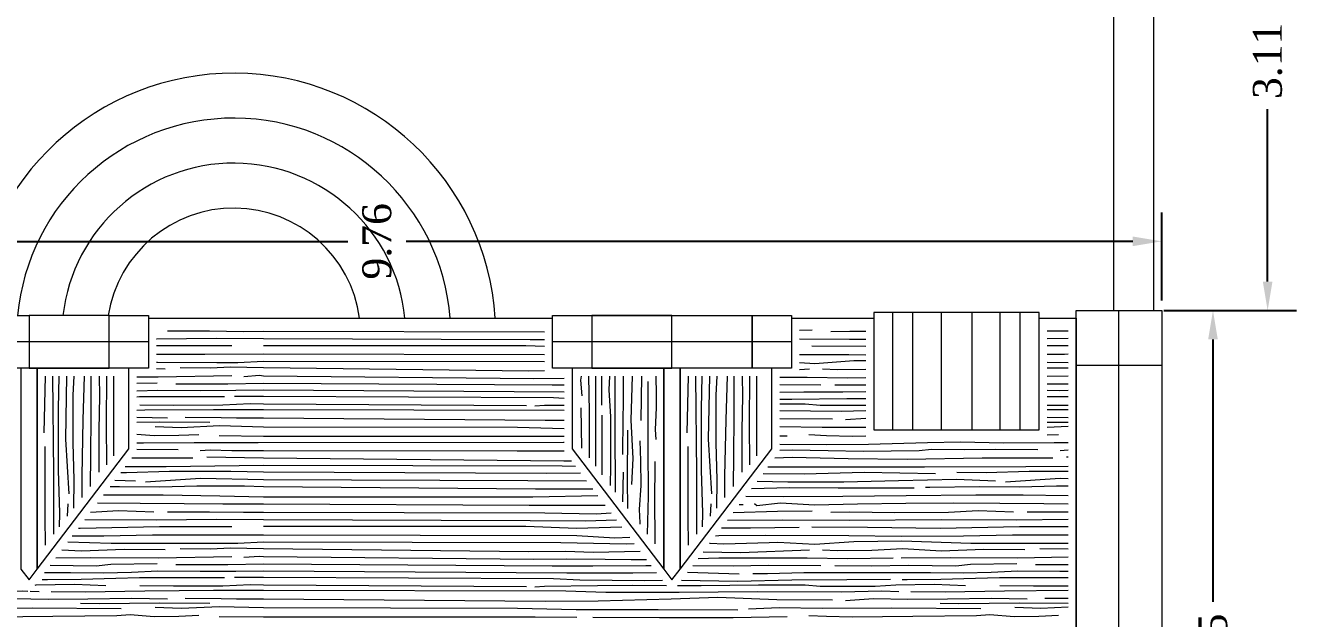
# Model space of a CAD drawing. Header units: millimetres. Extents: x -17502 to -16646, y 1856 to 2034.
# Drawn here: x -17241.35 to -17233.45, y 1870.95 to 1874.65 of the extents above; entities that cross this region are included whole.
import ezdxf

# ---------------------------------------------------------------- set-up
doc = ezdxf.new("R2010")
doc.units = ezdxf.units.MM
doc.layers.get('0').update_dxf_attribs({"lineweight": 9})
doc.layers.get('Defpoints').update_dxf_attribs({"lineweight": 9})
doc.layers.add('blocs', color=7, linetype='Continuous')
doc.styles.get("Standard").update_dxf_attribs({"font": 'times.ttf'})
doc.dimstyles.get("Standard").update_dxf_attribs({"dimtxt": 0.18, "dimasz": 0.18, "dimexe": 0.18, "dimexo": 0.0625, "dimgap": 0.09, "dimtad": 0, "dimtih": 1, "dimtoh": 1, "dimzin": 0, "dimdsep": 46, "dimtxsty": 'Standard', "dimcen": 0.09, "dimadec": 0, "dimazin": 0, "dimtfac": 1, "dimtofl": 0, "dimtmove": 0, "dimatfit": 3, "dimfxl": 1, "dimtolj": 1, "dimtzin": 0, "dimarcsym": 0})

# ---------------------------------------------------------------- blocks, each defined once
blk = doc.blocks.new('*D452')
at = {"color": 0, "lineweight": -2, "transparency": 16777216}
for p, q in [((-17244.0491, 1872.8863), (-17244.0491, 1873.4823)), ((-17234.285, 1872.9347), (-17234.285, 1873.4823)), ((-17243.8691, 1873.3023), (-17239.3489, 1873.3023)), ((-17234.465, 1873.3023), (-17238.9853, 1873.3023))]:
    blk.add_line(p, q, dxfattribs=at)
at = {"color": 0, "lineweight": 9, "transparency": 16777216}
for points in [[(-17243.8691, 1873.2723), (-17243.8691, 1873.3323), (-17244.0491, 1873.3023)], [(-17234.465, 1873.2723), (-17234.465, 1873.3323), (-17234.285, 1873.3023)]]:
    blk.add_solid(points, dxfattribs=at)
at = {"layer": 'Defpoints', "color": 0, "lineweight": 9, "transparency": 16777216}
for p in [(-17234.285, 1873.3023), (-17244.0491, 1872.8238), (-17234.285, 1872.8722)]:
    blk.add_point(p, dxfattribs=at)
at = {"color": 0, "lineweight": 9, "transparency": 16777216, "insert": (-17239.1671, 1873.3023), "char_height": 0.18, "attachment_point": 5, "rotation": 90}
blk.add_mtext('\\A1;9.76', dxfattribs=at)
blk = doc.blocks.new('*D453')
at = {"color": 0, "lineweight": -2, "transparency": 16777216}
for p, q in [((-17234.2225, 1872.8722), (-17233.786, 1872.8722)), ((-17233.966, 1872.6922), (-17233.966, 1871.0595)), ((-17233.966, 1868.8034), (-17233.966, 1870.4361)), ((-17234.2225, 1868.6234), (-17233.786, 1868.6234))]:
    blk.add_line(p, q, dxfattribs=at)
at = {"color": 0, "lineweight": 9, "transparency": 16777216}
for points in [[(-17233.996, 1872.6922), (-17233.936, 1872.6922), (-17233.966, 1872.8722)], [(-17233.996, 1868.8034), (-17233.936, 1868.8034), (-17233.966, 1868.6234)]]:
    blk.add_solid(points, dxfattribs=at)
at = {"layer": 'Defpoints', "color": 0, "lineweight": 9, "transparency": 16777216}
for p in [(-17234.285, 1872.8722), (-17234.285, 1868.6234), (-17233.966, 1868.6234)]:
    blk.add_point(p, dxfattribs=at)
at = {"color": 0, "lineweight": 9, "transparency": 16777216, "insert": (-17233.966, 1870.7478), "char_height": 0.18, "attachment_point": 5, "rotation": 90}
blk.add_mtext('\\A1;4.25', dxfattribs=at)
blk = doc.blocks.new('*D459')
at = {"color": 0, "lineweight": -2, "transparency": 16777216}
for p, q in [((-17234.2725, 1875.9791), (-17233.4459, 1875.9791)), ((-17233.6259, 1875.7991), (-17233.6259, 1874.7266)), ((-17233.6259, 1873.0522), (-17233.6259, 1874.1247)), ((-17234.2725, 1872.8722), (-17233.4459, 1872.8722))]:
    blk.add_line(p, q, dxfattribs=at)
at = {"color": 0, "lineweight": 9, "transparency": 16777216}
for points in [[(-17233.6559, 1875.7991), (-17233.5959, 1875.7991), (-17233.6259, 1875.9791)], [(-17233.6559, 1873.0522), (-17233.5959, 1873.0522), (-17233.6259, 1872.8722)]]:
    blk.add_solid(points, dxfattribs=at)
at = {"layer": 'Defpoints', "color": 0, "lineweight": 9, "transparency": 16777216}
for p in [(-17234.335, 1875.9791), (-17234.335, 1872.8722), (-17233.6259, 1872.8722)]:
    blk.add_point(p, dxfattribs=at)
at = {"color": 0, "lineweight": 9, "transparency": 16777216, "insert": (-17233.6259, 1874.4256), "char_height": 0.18, "attachment_point": 5, "rotation": 90}
blk.add_mtext('\\A1;3.11', dxfattribs=at)

msp = doc.modelspace()

# ---------------------------------------------------------------- linework, layer by layer
at = {"lineweight": 9}
for p, q in [((-17234.335, 1872.8722), (-17234.335, 1875.9791)), ((-17234.585, 1875.7291), (-17234.585, 1872.8722))]:
    msp.add_line(p, q, dxfattribs=at)
for points in [[(-17235.0473, 1872.8238), (-17234.8167, 1872.8238), (-17234.8167, 1870.8228), (-17241.7543, 1870.8228), (-17242.3019, 1870.3943), (-17244.1116, 1871.7212), (-17244.0561, 1871.8437), (-17243.9982, 1872.0277), (-17243.9689, 1872.1987), (-17243.9612, 1872.3354), (-17243.9655, 1872.4503), (-17243.9881, 1872.612), (-17244.0268, 1872.7598), (-17244.0491, 1872.8238), (-17243.6056, 1872.8238)], [(-17240.5887, 1872.8238), (-17238.0759, 1872.8238)], [(-17236.5883, 1872.8238), (-17236.076, 1872.8238)], [(-17235.9574, 1872.1291), (-17235.9574, 1872.8591)], [(-17235.8339, 1872.1291), (-17235.8339, 1872.8591)], [(-17235.6544, 1872.1291), (-17235.6544, 1872.8591)], [(-17235.4644, 1872.1291), (-17235.4644, 1872.8591)], [(-17235.2894, 1872.1291), (-17235.2894, 1872.8591)], [(-17235.1659, 1872.1291), (-17235.1659, 1872.8591)], [(-17234.5509, 1868.6234), (-17234.5509, 1872.8722)], [(-17240.5887, 1872.6768), (-17242.0763, 1872.6768)], [(-17236.5883, 1872.6768), (-17238.0759, 1872.6768)]]:
    msp.add_lwpolyline(points, dxfattribs=at)
for points in [[(-17241.3325, 1872.5134), (-17241.8311, 1872.5134), (-17241.8311, 1872.8401), (-17241.3325, 1872.8401)], [(-17240.834, 1872.8401), (-17241.3325, 1872.8401), (-17241.3325, 1872.5134), (-17240.834, 1872.5134)], [(-17240.5887, 1872.5134), (-17240.834, 1872.5134), (-17240.834, 1872.8401), (-17240.5887, 1872.8401)], [(-17236.5883, 1872.5134), (-17238.0759, 1872.5134), (-17238.0759, 1872.8401), (-17236.5883, 1872.8401)], [(-17237.8307, 1872.5134), (-17238.0759, 1872.5134), (-17238.0759, 1872.8401), (-17237.8307, 1872.8401)], [(-17237.3321, 1872.8401), (-17237.8307, 1872.8401), (-17237.8307, 1872.5134), (-17237.3321, 1872.5134)], [(-17236.8335, 1872.5134), (-17237.3321, 1872.5134), (-17237.3321, 1872.8401), (-17236.8335, 1872.8401)], [(-17236.5883, 1872.5134), (-17236.8335, 1872.5134), (-17236.8335, 1872.8401), (-17236.5883, 1872.8401)], [(-17235.0473, 1872.1291), (-17235.0473, 1872.8591), (-17236.076, 1872.8591), (-17236.076, 1872.1291)], [(-17234.8167, 1868.6234), (-17234.8167, 1872.8722), (-17234.285, 1872.8722), (-17234.285, 1868.6234)], [(-17234.285, 1872.53), (-17234.8167, 1872.53), (-17234.8167, 1872.8722), (-17234.285, 1872.8722)], [(-17241.3825, 1871.2615), (-17241.3325, 1871.1959), (-17241.2825, 1871.2615), (-17241.2825, 1872.5134), (-17241.3325, 1872.5134), (-17241.3825, 1872.5134)], [(-17241.2825, 1871.2615), (-17240.7113, 1872.0102), (-17240.7113, 1872.5134), (-17240.834, 1872.5134), (-17241.2825, 1872.5134)], [(-17237.3821, 1871.2615), (-17237.3821, 1872.5134), (-17237.8307, 1872.5134), (-17237.9533, 1872.5134), (-17237.9533, 1872.0102)], [(-17237.3821, 1871.2615), (-17237.3321, 1871.1959), (-17237.2821, 1871.2615), (-17237.2821, 1872.5134), (-17237.3321, 1872.5134), (-17237.3821, 1872.5134)], [(-17237.2821, 1871.2615), (-17236.7109, 1872.0102), (-17236.7109, 1872.5134), (-17236.8335, 1872.5134), (-17237.2821, 1872.5134)]]:
    msp.add_lwpolyline(points, close=True, dxfattribs=at)
for radius, start, end in [(1.6301, 3.68324, 175.73974), (1.3501, 4.44855, 174.85399), (1.0701, 5.61594, 173.50226), (0.7901, 7.61648, 171.18354)]:
    msp.add_arc((-17240.0584, 1872.719), radius, start, end, dxfattribs=at)
at = {"layer": 'blocs', "lineweight": 9}
for points in [[(-17239.8735, 1872.7411), (-17239.9981, 1872.7394), (-17240.2097, 1872.7433), (-17240.3963, 1872.7431), (-17240.471, 1872.7431)], [(-17238.1259, 1872.7365), (-17239.8735, 1872.7411), (-17239.8735, 1872.7411)], [(-17236.46, 1872.7487), (-17236.5383, 1872.7477)], [(-17236.126, 1872.7405), (-17236.225, 1872.7419), (-17236.3432, 1872.7397)], [(-17234.8667, 1872.7433), (-17234.9973, 1872.7432)], [(-17239.8734, 1872.6957), (-17240.1677, 1872.6973), (-17240.5377, 1872.6924), (-17240.5387, 1872.6924)], [(-17238.1259, 1872.6887), (-17238.2145, 1872.6892), (-17239.8734, 1872.6957)], [(-17236.126, 1872.6918), (-17236.2277, 1872.6913), (-17236.5383, 1872.6927)], [(-17234.8667, 1872.6967), (-17234.9973, 1872.6949)], [(-17240.0698, 1872.6517), (-17240.5198, 1872.6512), (-17240.5387, 1872.6509)], [(-17239.8733, 1872.5994), (-17240.2389, 1872.599), (-17240.5387, 1872.5987)], [(-17238.1259, 1872.6487), (-17238.2422, 1872.6529), (-17239.8734, 1872.6526)], [(-17238.1259, 1872.5962), (-17239.8733, 1872.5994), (-17239.8733, 1872.5994)], [(-17236.126, 1872.5939), (-17236.2327, 1872.5953), (-17236.5383, 1872.5963)], [(-17236.126, 1872.648), (-17236.4611, 1872.6499)], [(-17234.8667, 1872.6516), (-17234.9973, 1872.6514)], [(-17234.8667, 1872.5991), (-17234.8894, 1872.599), (-17234.9973, 1872.5989)], [(-17239.8733, 1872.5554), (-17240.0332, 1872.5467), (-17240.1634, 1872.5466), (-17240.5335, 1872.5484), (-17240.5387, 1872.5484)], [(-17240.4853, 1872.5074), (-17240.5387, 1872.5078)], [(-17239.8733, 1872.514), (-17240.081, 1872.5193), (-17240.2021, 1872.5123), (-17240.3917, 1872.5144)], [(-17238.1259, 1872.5525), (-17239.8733, 1872.5554)], [(-17238.1259, 1872.4961), (-17238.2237, 1872.495), (-17239.8733, 1872.514)], [(-17236.126, 1872.5594), (-17236.2006, 1872.5588), (-17236.4427, 1872.5403), (-17236.5383, 1872.5458)], [(-17236.4762, 1872.506), (-17236.5383, 1872.5036)], [(-17236.126, 1872.5037), (-17236.3032, 1872.5016), (-17236.3946, 1872.5061)], [(-17234.8667, 1872.5468), (-17234.9973, 1872.5475)], [(-17234.8667, 1872.5124), (-17234.9973, 1872.5139)], [(-17241.2325, 1872.4634), (-17241.2394, 1872.1106)], [(-17241.1869, 1872.4634), (-17241.1795, 1871.8578), (-17241.1795, 1871.479)], [(-17241.1464, 1872.4634), (-17241.1507, 1872.2597), (-17241.1507, 1871.8791), (-17241.1429, 1871.6105), (-17241.1441, 1871.5253)], [(-17241.0994, 1872.4634), (-17241.1064, 1872.0717), (-17241.0856, 1871.7302)], [(-17241.0544, 1872.4634), (-17241.0595, 1872.3453), (-17241.0595, 1872.0481), (-17241.0543, 1871.8187), (-17241.0561, 1871.6407)], [(-17240.9901, 1872.4634), (-17240.997, 1872.1918), (-17241.0048, 1871.8398), (-17241.0048, 1871.708)], [(-17240.9474, 1872.4634), (-17240.9474, 1872.2098), (-17240.95, 1871.97), (-17240.9518, 1871.7774)], [(-17240.8961, 1872.4634), (-17240.8945, 1872.3387), (-17240.8986, 1872.1272), (-17240.8986, 1871.9405), (-17240.8986, 1871.8659)], [(-17240.8506, 1872.4634), (-17240.8526, 1872.1692), (-17240.8494, 1871.9116)], [(-17240.8069, 1872.4634), (-17240.8069, 1871.9674)], [(-17240.0696, 1872.4645), (-17240.5288, 1872.4572), (-17240.6613, 1872.4577)], [(-17240.5355, 1872.4206), (-17240.6613, 1872.4185)], [(-17239.8732, 1872.4639), (-17239.8983, 1872.467), (-17239.9965, 1872.46)], [(-17238.0033, 1872.4493), (-17238.1919, 1872.447), (-17239.8732, 1872.4639), (-17239.8732, 1872.4639)], [(-17237.8974, 1872.4634), (-17237.9005, 1872.4383), (-17237.8937, 1872.3401)], [(-17237.8518, 1872.4634), (-17237.848, 1872.2419), (-17237.848, 1872.0454), (-17237.848, 1871.9547)], [(-17237.8087, 1872.4634), (-17237.8069, 1872.2904), (-17237.8069, 1872.0688), (-17237.8083, 1871.9026)], [(-17237.7703, 1872.4634), (-17237.7703, 1872.2835)], [(-17237.7217, 1872.4634), (-17237.7247, 1872.3791), (-17237.7155, 1872.21), (-17237.7155, 1871.9039), (-17237.7168, 1871.7827)], [(-17237.6881, 1872.4634), (-17237.6881, 1872.1509), (-17237.6859, 1871.7421)], [(-17237.6355, 1872.4634), (-17237.6355, 1872.2948), (-17237.6378, 1872.1988), (-17237.64, 1871.975)], [(-17237.5795, 1872.4634), (-17237.5874, 1872.19), (-17237.576, 1871.9501), (-17237.5829, 1871.7879)], [(-17237.5218, 1872.4634), (-17237.5258, 1872.1877)], [(-17237.4823, 1872.4294), (-17237.4823, 1872.0319), (-17237.4801, 1871.7167), (-17237.4861, 1871.4803)], [(-17237.4321, 1872.4634), (-17237.4312, 1872.3497), (-17237.4312, 1872.2661), (-17237.4368, 1872.1312), (-17237.4331, 1872.0693)], [(-17237.2321, 1872.4634), (-17237.2389, 1872.1106)], [(-17237.1864, 1872.4634), (-17237.179, 1871.8578), (-17237.179, 1871.479)], [(-17237.1459, 1872.4634), (-17237.1503, 1872.2597), (-17237.1503, 1871.8791), (-17237.1425, 1871.6105), (-17237.1437, 1871.5253)], [(-17237.0989, 1872.4634), (-17237.106, 1872.0717), (-17237.0852, 1871.7302)], [(-17237.0539, 1872.4634), (-17237.0591, 1872.3453), (-17237.0591, 1872.0481), (-17237.0538, 1871.8187), (-17237.0557, 1871.6407)], [(-17236.9896, 1872.4634), (-17236.9965, 1872.1918), (-17237.0044, 1871.8398), (-17237.0044, 1871.708)], [(-17236.9469, 1872.4634), (-17236.9469, 1872.2098), (-17236.9496, 1871.97), (-17236.9514, 1871.7774)], [(-17236.8956, 1872.4634), (-17236.8941, 1872.3387), (-17236.8982, 1872.1272), (-17236.8982, 1871.9405), (-17236.8982, 1871.8659)], [(-17236.8502, 1872.4634), (-17236.8522, 1872.1692), (-17236.849, 1871.9116)], [(-17236.8065, 1872.4634), (-17236.8065, 1871.9674)], [(-17236.126, 1872.4534), (-17236.2393, 1872.4515), (-17236.4906, 1872.4558), (-17236.6609, 1872.4556)], [(-17234.8667, 1872.4622), (-17234.9973, 1872.4601)], [(-17239.8731, 1872.3752), (-17240.0461, 1872.3732), (-17240.2677, 1872.3729), (-17240.5304, 1872.3749), (-17240.6613, 1872.3693)], [(-17239.8731, 1872.4182), (-17240.0946, 1872.4143), (-17240.2911, 1872.4141), (-17240.419, 1872.4139)], [(-17238.0033, 1872.4062), (-17238.0772, 1872.4061), (-17239.8731, 1872.4182)], [(-17238.0033, 1872.3629), (-17239.8731, 1872.3752), (-17239.8731, 1872.3752)], [(-17236.4059, 1872.4079), (-17236.6609, 1872.4094)], [(-17236.126, 1872.3648), (-17236.2683, 1872.3646), (-17236.5121, 1872.3644), (-17236.6609, 1872.3612)], [(-17236.126, 1872.4063), (-17236.3191, 1872.408)], [(-17234.8667, 1872.4141), (-17234.9417, 1872.4141), (-17234.9973, 1872.414)], [(-17234.8667, 1872.373), (-17234.9182, 1872.3729), (-17234.9973, 1872.3735)], [(-17240.1169, 1872.3342), (-17240.318, 1872.334), (-17240.4824, 1872.3338), (-17240.6446, 1872.3337), (-17240.6613, 1872.3331)], [(-17239.873, 1872.2882), (-17239.9573, 1872.291), (-17240.1264, 1872.2817), (-17240.4325, 1872.2814), (-17240.6426, 1872.2835)], [(-17239.8731, 1872.3368), (-17240.053, 1872.3366)], [(-17238.0033, 1872.3246), (-17238.0698, 1872.3281), (-17239.8731, 1872.3368), (-17239.8731, 1872.3368)], [(-17238.2372, 1872.278), (-17239.873, 1872.2882)], [(-17238.0033, 1872.2814), (-17238.1253, 1872.2804), (-17238.1847, 1872.2758)], [(-17237.8982, 1872.267), (-17237.8945, 1872.0156)], [(-17236.126, 1872.3224), (-17236.2446, 1872.3212), (-17236.5872, 1872.3186), (-17236.6609, 1872.317)], [(-17236.126, 1872.2803), (-17236.4103, 1872.28), (-17236.5039, 1872.289), (-17236.6609, 1872.2889)], [(-17234.8667, 1872.3341), (-17234.9685, 1872.334), (-17234.9973, 1872.334)], [(-17234.8667, 1872.2816), (-17234.9973, 1872.2815)], [(-17239.873, 1872.2545), (-17240.1855, 1872.2542), (-17240.6126, 1872.2515), (-17240.6613, 1872.2505)], [(-17240.471, 1872.2013), (-17240.6613, 1872.205)], [(-17239.8729, 1872.202), (-17240.0415, 1872.2018), (-17240.1375, 1872.204), (-17240.3613, 1872.206)], [(-17238.0033, 1872.2502), (-17239.873, 1872.2545), (-17239.873, 1872.2545)], [(-17238.0033, 1872.1876), (-17238.1202, 1872.1867), (-17239.8729, 1872.202)], [(-17237.768, 1872.2195), (-17237.768, 1872.0185), (-17237.768, 1871.854), (-17237.768, 1871.8498)], [(-17236.126, 1872.2478), (-17236.279, 1872.2436), (-17236.6609, 1872.2465)], [(-17236.3338, 1872.1954), (-17236.6609, 1872.1973)], [(-17236.126, 1872.1994), (-17236.2523, 1872.191)], [(-17234.8667, 1872.254), (-17234.9973, 1872.2532)], [(-17234.8667, 1872.2047), (-17234.9973, 1872.2059)], [(-17240.2083, 1872.1742), (-17240.5189, 1872.1762), (-17240.6613, 1872.1743)], [(-17239.8729, 1872.146), (-17240.1463, 1872.1536), (-17240.3861, 1872.142), (-17240.5483, 1872.1486)], [(-17238.0033, 1872.1361), (-17238.2922, 1872.1433), (-17239.8729, 1872.146)], [(-17237.6081, 1872.128), (-17237.6104, 1871.8173), (-17237.6082, 1871.6403)], [(-17236.126, 1872.1445), (-17236.3972, 1872.1428), (-17236.6609, 1872.147)], [(-17234.8667, 1872.1742), (-17234.9973, 1872.1751)], [(-17234.8667, 1872.1502), (-17234.9973, 1872.1439)], [(-17240.2764, 1872.0987), (-17240.3998, 1872.094), (-17240.5528, 1872.0915), (-17240.6613, 1872.0996)], [(-17239.9067, 1872.0488), (-17240.3042, 1872.0484), (-17240.6194, 1872.0457), (-17240.6613, 1872.0468)], [(-17239.8728, 1872.0883), (-17240.1485, 1872.092)], [(-17238.0033, 1872.0497), (-17238.0066, 1872.0497), (-17239.9067, 1872.0488)], [(-17238.0033, 1872.087), (-17238.1841, 1872.0884), (-17239.8728, 1872.0883)], [(-17237.5326, 1872.0598), (-17237.5281, 1871.9364), (-17237.5258, 1871.7834), (-17237.5372, 1871.6326), (-17237.5326, 1871.5504), (-17237.5325, 1871.5411)], [(-17236.6148, 1872.09), (-17236.6609, 1872.0894)], [(-17234.8667, 1872.0485), (-17234.9548, 1872.0484), (-17235.27, 1872.0457), (-17235.5373, 1872.0523), (-17235.7429, 1872.0475), (-17236.1084, 1872.038), (-17236.3711, 1872.0354), (-17236.6609, 1872.0388)], [(-17236.126, 1872.0893), (-17236.2108, 1872.0882), (-17236.3703, 1872.0926), (-17236.48, 1872.097)], [(-17234.927, 1872.0987), (-17234.9973, 1872.096)], [(-17241.2341, 1872.0246), (-17241.2341, 1871.5866), (-17241.2312, 1871.4112)], [(-17240.3126, 1871.953), (-17240.6924, 1871.9526)], [(-17240.4045, 1872.0048), (-17240.6613, 1872.0062)], [(-17239.8727, 1871.9986), (-17239.9864, 1871.9975), (-17240.0699, 1871.9975), (-17240.2049, 1872.0029), (-17240.2668, 1871.9991)], [(-17239.8738, 1871.9518), (-17240.2266, 1871.9583)], [(-17238.0047, 1871.9341), (-17239.8738, 1871.9518)], [(-17238.0033, 1871.9966), (-17238.296, 1871.9963), (-17239.8727, 1871.9986)], [(-17237.2337, 1872.0246), (-17237.2337, 1871.5866), (-17237.2308, 1871.4112)], [(-17234.9632, 1871.953), (-17235.4012, 1871.9525), (-17235.8678, 1871.9442), (-17236.2354, 1871.949), (-17236.5847, 1871.9565), (-17236.6917, 1871.953)], [(-17235.0551, 1872.0048), (-17235.3179, 1872.0062), (-17235.5145, 1872.0043), (-17235.7179, 1872.0075), (-17235.7942, 1871.9989), (-17236.1417, 1871.9951), (-17236.3604, 1871.9983), (-17236.5842, 1872.0032), (-17236.6609, 1872.0012)], [(-17234.8667, 1872.0022), (-17234.9174, 1871.9991)], [(-17234.8667, 1871.9581), (-17234.8772, 1871.9583)], [(-17239.8738, 1871.8657), (-17240.0775, 1871.8698), (-17240.4581, 1871.8694), (-17240.7266, 1871.8613), (-17240.7617, 1871.8618)], [(-17239.8738, 1871.9062), (-17240.4793, 1871.8981), (-17240.7342, 1871.8979)], [(-17237.9325, 1871.9005), (-17238.015, 1871.9029), (-17239.8738, 1871.9062)], [(-17237.9582, 1871.9342), (-17238.0047, 1871.9341)], [(-17237.4389, 1871.9316), (-17237.4406, 1871.6688), (-17237.4389, 1871.4722), (-17237.4397, 1871.4195)], [(-17234.8667, 1871.9016), (-17235.1299, 1871.8981), (-17235.7608, 1871.8975), (-17236.2665, 1871.8969), (-17236.7348, 1871.8964)], [(-17234.8667, 1871.8697), (-17235.1087, 1871.8694), (-17235.3772, 1871.8613), (-17235.5597, 1871.8637)], [(-17240.6694, 1871.8093), (-17240.7977, 1871.8146)], [(-17239.8737, 1871.8187), (-17240.2654, 1871.8253), (-17240.6068, 1871.8041)], [(-17238.1139, 1871.8584), (-17239.8738, 1871.8657)], [(-17237.8633, 1871.8098), (-17238.229, 1871.8114), (-17239.8737, 1871.8187)], [(-17237.9018, 1871.8603), (-17238.1139, 1871.8584)], [(-17237.6355, 1871.8653), (-17237.6392, 1871.681)], [(-17235.32, 1871.8093), (-17235.5624, 1871.8194), (-17235.9222, 1871.8112), (-17236.2637, 1871.8031), (-17236.6104, 1871.8027), (-17236.8028, 1871.8073)], [(-17235.6926, 1871.8558), (-17236.1358, 1871.8631), (-17236.5086, 1871.8523), (-17236.7655, 1871.8563)], [(-17234.8667, 1871.8245), (-17234.9159, 1871.8253), (-17235.2574, 1871.8041)], [(-17239.8736, 1871.7094), (-17240.1452, 1871.716), (-17240.4971, 1871.7234), (-17240.7917, 1871.7231), (-17240.8682, 1871.7221)], [(-17239.8737, 1871.7737), (-17239.9918, 1871.7787), (-17240.289, 1871.7784), (-17240.5184, 1871.7729), (-17240.7686, 1871.7752), (-17240.8285, 1871.7742)], [(-17237.825, 1871.7597), (-17238.1817, 1871.7593), (-17239.8737, 1871.7737)], [(-17237.7932, 1871.7179), (-17238.1973, 1871.7098), (-17239.8736, 1871.7096)], [(-17234.8667, 1871.7175), (-17235.1477, 1871.7234), (-17235.4423, 1871.7231), (-17235.875, 1871.7175), (-17236.2687, 1871.7144), (-17236.6363, 1871.7114), (-17236.8731, 1871.7151)], [(-17235.8259, 1871.767), (-17236.2977, 1871.7665), (-17236.6001, 1871.7688), (-17236.8377, 1871.7615)], [(-17234.8667, 1871.7784), (-17234.9396, 1871.7784), (-17235.169, 1871.7729), (-17235.4192, 1871.7752), (-17235.7268, 1871.7697), (-17235.7555, 1871.7697)], [(-17241.0908, 1871.6677), (-17241.0941, 1871.5909)], [(-17239.8735, 1871.6667), (-17240.1271, 1871.6664), (-17240.3669, 1871.6688), (-17240.6406, 1871.6711), (-17240.9056, 1871.6732)], [(-17237.7475, 1871.6581), (-17238.221, 1871.6576), (-17239.8735, 1871.6667)], [(-17237.0904, 1871.6677), (-17237.0937, 1871.5909)], [(-17236.8888, 1871.6616), (-17236.914, 1871.6616)], [(-17234.8667, 1871.6673), (-17235.0175, 1871.6688), (-17235.2912, 1871.6711), (-17235.5806, 1871.6734), (-17235.8778, 1871.6705), (-17236.1776, 1871.6675), (-17236.4461, 1871.6594), (-17236.6572, 1871.6723), (-17236.8032, 1871.6565), (-17236.8189, 1871.6695)], [(-17239.8734, 1871.5699), (-17240.1677, 1871.5716), (-17240.5377, 1871.5667), (-17240.9855, 1871.5684)], [(-17240.556, 1871.6172), (-17240.7759, 1871.6253), (-17240.9497, 1871.6153)], [(-17239.8735, 1871.6154), (-17239.9981, 1871.6137), (-17240.2097, 1871.6176), (-17240.3963, 1871.6174), (-17240.471, 1871.6173)], [(-17237.7109, 1871.61), (-17237.8041, 1871.6033), (-17238.1222, 1871.6108), (-17239.8735, 1871.6154), (-17239.8735, 1871.6154)], [(-17237.6781, 1871.5671), (-17237.8695, 1871.5615), (-17238.2145, 1871.5635), (-17239.8734, 1871.5699)], [(-17234.8667, 1871.571), (-17235.1883, 1871.5667), (-17235.6566, 1871.5684), (-17236.2277, 1871.5656), (-17236.6474, 1871.5674), (-17236.9874, 1871.5653)], [(-17236.46, 1871.623), (-17236.6764, 1871.6201), (-17236.9512, 1871.6129)], [(-17235.2066, 1871.6172), (-17235.4265, 1871.6253), (-17235.611, 1871.6147), (-17235.947, 1871.6123), (-17236.225, 1871.6162), (-17236.3432, 1871.614)], [(-17234.8667, 1871.6176), (-17235.0469, 1871.6174), (-17235.1216, 1871.6173)], [(-17239.8733, 1871.4737), (-17240.2389, 1871.4733), (-17240.5632, 1871.473), (-17240.8671, 1871.4681), (-17241.0631, 1871.4667)], [(-17240.0698, 1871.526), (-17240.5198, 1871.5255), (-17241.0132, 1871.5159), (-17241.0255, 1871.516)], [(-17237.6447, 1871.5232), (-17237.9269, 1871.5157), (-17238.2422, 1871.5271), (-17239.8734, 1871.5269)], [(-17237.595, 1871.4581), (-17237.6871, 1871.4543), (-17237.9247, 1871.4701), (-17239.8733, 1871.4737), (-17239.8733, 1871.4737)], [(-17234.8667, 1871.4733), (-17234.8894, 1871.4733), (-17235.2138, 1871.473), (-17235.5176, 1871.4681), (-17235.906, 1871.4654), (-17236.2327, 1871.4696), (-17236.7512, 1871.4713), (-17237.0413, 1871.4687), (-17237.0616, 1871.4681)], [(-17236.5403, 1871.5218), (-17236.8442, 1871.5169), (-17237.0238, 1871.5177)], [(-17234.8667, 1871.5258), (-17235.1704, 1871.5255), (-17235.6638, 1871.5159), (-17236.1161, 1871.5222), (-17236.4611, 1871.5241)], [(-17239.8733, 1871.4296), (-17240.0332, 1871.421), (-17240.1634, 1871.4208), (-17240.5335, 1871.4227), (-17240.8213, 1871.4224), (-17241.0906, 1871.4307)], [(-17239.8733, 1871.3883), (-17240.081, 1871.3935), (-17240.2021, 1871.3865), (-17240.3917, 1871.3886)], [(-17237.5664, 1871.4206), (-17237.6161, 1871.4178), (-17238.0227, 1871.4266), (-17239.8733, 1871.4296)], [(-17234.8667, 1871.4211), (-17235.1841, 1871.4227), (-17235.4719, 1871.4224), (-17235.9014, 1871.4357), (-17236.2006, 1871.4331), (-17236.4427, 1871.4145), (-17236.6735, 1871.428), (-17236.7283, 1871.4256), (-17237.0093, 1871.4185), (-17237.0938, 1871.4207), (-17237.0977, 1871.4208)], [(-17240.0696, 1871.3388), (-17240.5288, 1871.3314), (-17240.9468, 1871.3333), (-17241.1663, 1871.3314)], [(-17240.4853, 1871.3817), (-17240.7412, 1871.3837), (-17241.0062, 1871.3743), (-17241.1284, 1871.3811)], [(-17239.8732, 1871.3381), (-17239.8983, 1871.3412), (-17239.9965, 1871.3343)], [(-17237.5292, 1871.3719), (-17237.8217, 1871.3651), (-17237.9953, 1871.3718), (-17238.2237, 1871.3692), (-17239.8733, 1871.3883)], [(-17237.49, 1871.3205), (-17237.5866, 1871.3196), (-17237.7487, 1871.3217), (-17237.9886, 1871.3238), (-17238.1919, 1871.3213), (-17239.8732, 1871.3381), (-17239.8732, 1871.3381)], [(-17235.956, 1871.3306), (-17236.2393, 1871.3257), (-17236.4906, 1871.33), (-17236.8195, 1871.3297), (-17237.0411, 1871.3295), (-17237.1701, 1871.3259)], [(-17236.4762, 1871.3802), (-17236.9057, 1871.3638), (-17237.1389, 1871.3668)], [(-17235.1359, 1871.3817), (-17235.3918, 1871.3837), (-17235.6567, 1871.3743), (-17235.8966, 1871.3877), (-17236.0885, 1871.3784), (-17236.3032, 1871.3759), (-17236.3946, 1871.3803)], [(-17234.8667, 1871.3364), (-17235.1794, 1871.3314), (-17235.5974, 1871.3333), (-17235.9058, 1871.3307)], [(-17234.8667, 1871.3867), (-17235.0423, 1871.3886)], [(-17239.8731, 1871.2495), (-17240.0461, 1871.2474), (-17240.2677, 1871.2472), (-17240.5304, 1871.2492), (-17240.6948, 1871.2422), (-17240.8684, 1871.2374), (-17241.074, 1871.2395), (-17241.2366, 1871.2393)], [(-17240.5355, 1871.2949), (-17240.8233, 1871.29), (-17240.9147, 1871.2808), (-17241.2018, 1871.285)], [(-17239.8731, 1871.2925), (-17240.0946, 1871.2885), (-17240.2911, 1871.2883), (-17240.419, 1871.2882)], [(-17237.4617, 1871.2834), (-17237.4947, 1871.2833), (-17237.8236, 1871.2807), (-17238.0772, 1871.2804), (-17239.8731, 1871.2925)], [(-17237.4285, 1871.2399), (-17237.5766, 1871.2375), (-17237.9855, 1871.2371), (-17239.8731, 1871.2495), (-17239.8731, 1871.2495)], [(-17236.9141, 1871.2313), (-17237.2348, 1871.2411)], [(-17236.4059, 1871.2822), (-17236.7326, 1871.2841), (-17236.9496, 1871.2816), (-17237.2024, 1871.2835)], [(-17234.8667, 1871.2472), (-17234.9182, 1871.2472), (-17235.1809, 1871.2492), (-17235.3454, 1871.2422), (-17235.519, 1871.2374), (-17235.7246, 1871.2395), (-17236.0216, 1871.2392), (-17236.2683, 1871.2389), (-17236.5121, 1871.2386), (-17236.7383, 1871.2338), (-17236.8296, 1871.2337)], [(-17235.1861, 1871.2949), (-17235.4739, 1871.29), (-17235.5653, 1871.2808), (-17235.86, 1871.2851), (-17236.0907, 1871.2803), (-17236.3191, 1871.2823)], [(-17234.8667, 1871.2884), (-17234.9417, 1871.2883), (-17235.0696, 1871.2882)], [(-17240.8551, 1871.1575), (-17241.0493, 1871.1664), (-17241.2891, 1871.1616), (-17241.2961, 1871.1612)], [(-17240.1169, 1871.2085), (-17240.318, 1871.2083), (-17240.4824, 1871.2081), (-17240.6446, 1871.2079), (-17240.7931, 1871.2032), (-17241.0078, 1871.1984), (-17241.218, 1871.1959), (-17241.25, 1871.1959)], [(-17239.873, 1871.1624), (-17239.9573, 1871.1653), (-17240.1264, 1871.156), (-17240.4325, 1871.1557), (-17240.6426, 1871.1577)], [(-17239.8731, 1871.211), (-17240.053, 1871.2109)], [(-17237.3911, 1871.1909), (-17237.5033, 1871.1896), (-17237.9053, 1871.1937), (-17238.0698, 1871.2024), (-17239.8731, 1871.211), (-17239.8731, 1871.211)], [(-17238.2372, 1871.1522), (-17239.873, 1871.1624)], [(-17237.3667, 1871.1589), (-17237.577, 1871.1598), (-17237.7963, 1871.1573), (-17238.1253, 1871.1546), (-17238.1847, 1871.15)], [(-17235.5057, 1871.1575), (-17235.6999, 1871.1664), (-17235.9397, 1871.1616), (-17236.0676, 1871.1546), (-17236.4103, 1871.1543), (-17236.5039, 1871.1633), (-17236.7941, 1871.163), (-17237.1499, 1871.158), (-17237.2977, 1871.1586)], [(-17235.9727, 1871.1981), (-17236.2446, 1871.1955), (-17236.5872, 1871.1929), (-17236.9253, 1871.1856), (-17237.2722, 1871.192)], [(-17234.8667, 1871.2084), (-17234.9685, 1871.2083), (-17235.133, 1871.2081), (-17235.2952, 1871.2079), (-17235.4437, 1871.2032), (-17235.6584, 1871.1984), (-17235.8686, 1871.1959), (-17235.9005, 1871.1959)], [(-17234.8667, 1871.1559), (-17235.0831, 1871.1557), (-17235.2932, 1871.1577)], [(-17241.3401, 1871.1235), (-17241.3749, 1871.1249), (-17241.6284, 1871.1178), (-17242.1516, 1871.1218), (-17242.6358, 1871.1168), (-17243.0927, 1871.1163), (-17243.2072, 1871.12)], [(-17240.471, 1871.0756), (-17240.6949, 1871.0799), (-17240.9667, 1871.0751), (-17241.2134, 1871.0725), (-17241.4281, 1871.0769), (-17241.6017, 1871.0653)], [(-17241.2698, 1871.1205), (-17241.3254, 1871.1228)], [(-17239.873, 1871.1288), (-17240.1855, 1871.1285), (-17240.6126, 1871.1257), (-17240.9827, 1871.1185), (-17241.1952, 1871.1206)], [(-17239.8729, 1871.0762), (-17240.0415, 1871.076), (-17240.1375, 1871.0782), (-17240.3613, 1871.0803)], [(-17235.9204, 1871.1205), (-17236.0255, 1871.1249), (-17236.279, 1871.1178), (-17236.8021, 1871.1218), (-17237.2864, 1871.1168), (-17237.7433, 1871.1163), (-17237.9923, 1871.1244), (-17239.873, 1871.1288), (-17239.873, 1871.1288)], [(-17236.3338, 1871.0697), (-17236.6788, 1871.0716), (-17237.0466, 1871.0849), (-17237.3367, 1871.0755), (-17237.7912, 1871.0636), (-17238.1202, 1871.061), (-17239.8729, 1871.0762)], [(-17235.1216, 1871.0756), (-17235.3454, 1871.0799), (-17235.6173, 1871.0751), (-17235.864, 1871.0725), (-17236.0787, 1871.0769), (-17236.2523, 1871.0653)], [(-17234.8667, 1871.1283), (-17235.2632, 1871.1257), (-17235.6333, 1871.1185), (-17235.8457, 1871.1206)], [(-17234.8667, 1871.0789), (-17235.0119, 1871.0803)], [(-17240.7598, 1871.0158), (-17241.3126, 1871.0198), (-17241.7466, 1871.017), (-17242.0139, 1871.0213), (-17242.2058, 1871.012)], [(-17240.2083, 1871.0485), (-17240.5189, 1871.0504), (-17240.8958, 1871.0455), (-17241.0123, 1871.0476)], [(-17239.8729, 1871.0203), (-17240.1463, 1871.0279), (-17240.3861, 1871.0162), (-17240.5483, 1871.0229)], [(-17236.9216, 1871.0073), (-17237.4173, 1871.0091), (-17237.929, 1871.0086), (-17238.2922, 1871.0176), (-17239.8729, 1871.0203)], [(-17235.4104, 1871.0158), (-17235.9632, 1871.0198), (-17236.3972, 1871.017), (-17236.6645, 1871.0213), (-17236.8564, 1871.012)], [(-17234.8667, 1871.0485), (-17235.1695, 1871.0504), (-17235.5464, 1871.0455), (-17235.6629, 1871.0476)], [(-17234.8667, 1871.0245), (-17235.0367, 1871.0162), (-17235.1989, 1871.0229)], [(-17240.2764, 1870.9729), (-17240.3998, 1870.9682), (-17240.5528, 1870.9658), (-17240.7036, 1870.9771), (-17240.7858, 1870.9724), (-17241.1833, 1870.9674), (-17241.5602, 1870.9625), (-17241.7197, 1870.9669), (-17241.8294, 1870.9713)], [(-17239.8728, 1870.9626), (-17240.1485, 1870.9662)], [(-17237.9237, 1870.9606), (-17238.1841, 1870.9626), (-17239.8728, 1870.9626)], [(-17236.6148, 1870.9643), (-17236.9505, 1870.9594), (-17237.4097, 1870.9589), (-17237.8255, 1870.9607)], [(-17234.927, 1870.9729), (-17235.0504, 1870.9682), (-17235.2034, 1870.9658), (-17235.3542, 1870.9771), (-17235.4364, 1870.9724), (-17235.8339, 1870.9674), (-17236.2108, 1870.9625), (-17236.3703, 1870.9669), (-17236.48, 1870.9713)]]:
    msp.add_lwpolyline(points, dxfattribs=at)

# ---------------------------------------------------------------- dimensions: what is measured, and where the dimension line sits
at = {"lineweight": 9}
dim = msp.add_aligned_dim(p1=(-17234.335, 1875.9791), p2=(-17234.335, 1872.8722), distance=0.7091, dimstyle='Standard', dxfattribs=at)
dim.commit()
dim.dimension.update_dxf_attribs({"geometry": '*D459', "text_midpoint": (-17233.6259, 1874.4256)})
for base, p1, p2, angle, picture, middle in [((-17234.285, 1873.3023), (-17244.0491, 1872.8238), (-17234.285, 1872.8722), 180, '*D452', (-17239.1671, 1873.3023)), ((-17233.966, 1868.6234), (-17234.285, 1872.8722), (-17234.285, 1868.6234), 90, '*D453', (-17233.966, 1870.7478))]:
    dim = msp.add_linear_dim(base=base, p1=p1, p2=p2, angle=angle, dimstyle='Standard', dxfattribs=at)
    dim.commit()
    dim.dimension.update_dxf_attribs({"geometry": picture, "text_midpoint": middle})

doc.saveas('drawing.dxf')
